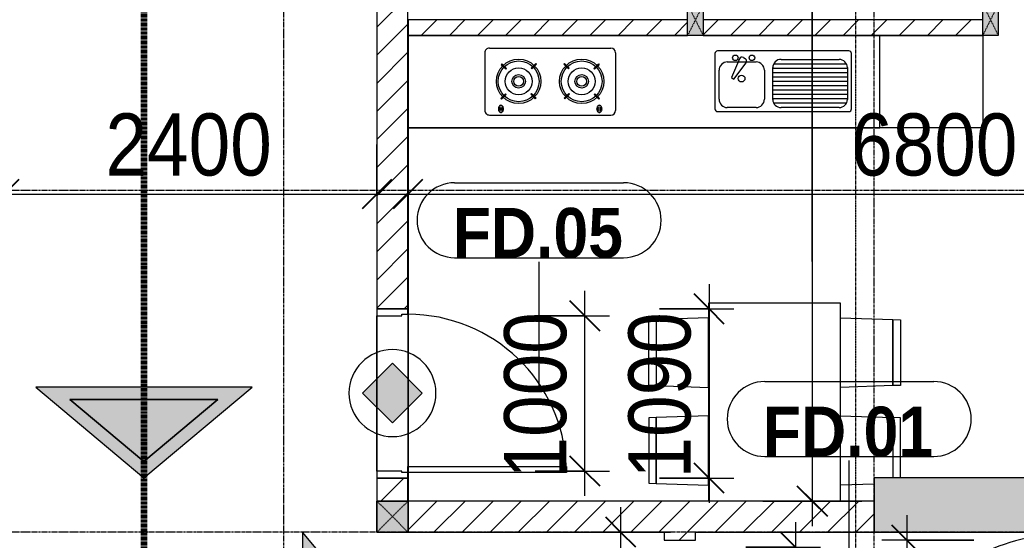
# Model space of a CAD drawing. Header units: millimetres. Extents: x 962 to 239635, y -15958 to 82755.
# Drawn here: x 178305 to 184718, y 36985 to 40337 of the extents above; entities that cross this region are included whole.
import ezdxf

# ---------------------------------------------------------------- set-up
doc = ezdxf.new("R2010")
doc.units = ezdxf.units.MM
for name, pattern in [('1 NÉT CALL OUT', [6, 3, -3]), ('Dash', [6, 3, -3]), ('Dash Dot 3_16_', [7.9375, 4.7625, -1.5875, 0, -1.5875]), ('Grid Line', [22.225, 12.7, -3.175, 3.175, -3.175])]:
    doc.linetypes.add(name, pattern=pattern)
for name, color, linetype, lineweight in [('0-1', 7, 'Continuous', 5), ('A-ANNO-DIMS', 211, 'Continuous', 9), ('A-ANNO-DIMS-160', 211, 'Continuous', 9), ('A-ANNO-NOTE', 131, 'Continuous', 9), ('A-DETL-3', 90, '1 NÉT CALL OUT', 100), ('A-DETL-GENF-2', 1, 'Continuous', 9), ('A-DETL-THIN-1', 151, 'Continuous', 9), ('A-DOOR-4', 1, 'Continuous', 9), ('A-DOOR-FRAM-1', 1, 'Continuous', 9), ('A-DOOR-IDEN', 31, 'Continuous', 9), ('A-FLOR', 192, 'Continuous', 9), ('A-FLOR-2', 9, 'Continuous', 9), ('A-WALL', 113, 'Continuous', 9), ('A-WALL-1', 253, 'Continuous', 18), ('A-WALL-3', 113, 'Continuous', 18), ('A-WALL-PATT-1', 10, 'Continuous', 9), ('A-WALL-PATT-2', 111, 'Continuous', 9), ('G-ANNO-SYMB-1', 111, 'Dash Dot 3_16_', 18), ('I-FURN', 30, 'Continuous', 9), ('I-FURN-1', 254, 'Continuous', 9), ('S-COLS', 52, 'Continuous', 9), ('S-COLS-1', 52, 'Continuous', 5), ('S-COLS-2', 7, 'Continuous', 18), ('S-COLS-3', 254, 'Continuous', 9), ('S-COLS-4', 253, 'Continuous', 18), ('S-COLS-5', 52, 'Dash', 9), ('S-COLS-6', 52, 'Continuous', 18), ('S-COLS-HDLN', 52, 'Dash', 9), ('S-COLS-HDLN-1', 9, 'Dash', 9), ('S-GRID-1', 1, 'Grid Line', 9)]:
    doc.layers.add(name, color=color, linetype=linetype, lineweight=lineweight)
doc.styles.add('Arial_B_6', font='arialbd_0.ttf', dxfattribs={"width": 0.9, "height": 320})
doc.styles.add('UTM Avo', font='UTM Avo.ttf', dxfattribs={"width": 0.9, "height": 400})
doc.dimstyles.new('1_Dim_chi_tiet_2_5', dxfattribs={"dimscale": 304.8, "dimtxt": 399.720379, "dimasz": 0.629921, "dimexe": 0.524934, "dimexo": 0.0625, "dimgap": 0.052493, "dimtad": 1, "dimdec": 0, "dimrnd": 5, "dimzin": 0, "dimdsep": 46, "dimtxsty": 'UTM Avo', "dimblk1": 'OBLIQUE', "dimblk2": 'OBLIQUE', "dimsah": 1, "dimcen": 0.09, "dimdle": 0.524934, "dimazin": 0, "dimtfac": 1, "dimtdec": 4, "dimtix": 1, "dimtmove": 0, "dimatfit": 3, "dimfxl": 1.049869, "dimfxlon": 1, "dimtvp": 1, "dimtolj": 1, "dimtzin": 0, "dimarcsym": 2})
doc.dimstyles.new('1_Dim_chi_tiet_2_5_1', dxfattribs={"dimscale": 304.8, "dimtxt": 399.720379, "dimasz": 0.629921, "dimexe": 0.524934, "dimexo": 0.0625, "dimgap": 0.052493, "dimtad": 1, "dimdec": 0, "dimrnd": 5, "dimzin": 0, "dimdsep": 46, "dimtxsty": 'UTM Avo', "dimblk1": 'OBLIQUE', "dimblk2": 'OBLIQUE', "dimsah": 1, "dimcen": 0.09, "dimdle": 0.524934, "dimazin": 0, "dimtfac": 1, "dimtdec": 4, "dimtix": 1, "dimtmove": 0, "dimatfit": 3, "dimfxl": 1.049869, "dimfxlon": 1, "dimtvp": 1, "dimtolj": 1, "dimtzin": 0, "dimarcsym": 2})
pattern_1 = [(45, (61750.9, 0), (-90.50967, 90.50967), [])]

# ---------------------------------------------------------------- blocks, each defined once
blk = doc.blocks.new('NCV_TKTC_KET CAU_rvt-1-TKCS_MB TẦNG 2')
at = {"layer": 'S-COLS-1'}
blk.add_hatch(color=256, dxfattribs=at).paths.add_polyline_path([(123352.6, 37036.9), (123352.6, 37386.9), (122052.6, 37386.9), (122052.6, 37036.9), (122209.6, 37036.9)])
at = {"layer": 'S-COLS-2'}
for p, q in [((123352.6, 37386.9), (122052.6, 37386.9)), ((122052.6, 37386.9), (122052.6, 37036.9)), ((122052.6, 37036.9), (123352.6, 37036.9))]:
    blk.add_line(p, q, dxfattribs=at)
blk = doc.blocks.new('G1_SOF - BO TRU - 100x200-746114-TKCS_MB TẦNG 2')
at = {"layer": 'S-COLS'}
blk.add_hatch(color=256, dxfattribs=at).paths.add_polyline_path([(50, -100), (50, 100), (-50, 100), (-50, -100)])
at = {"layer": 'S-COLS-4'}
for p, q in [((-50, 100), (50, 100)), ((-50, -100), (-50, 100)), ((50, 100), (50, -100)), ((50, -100), (-50, -100))]:
    blk.add_line(p, q, dxfattribs=at)
at = {"layer": 'S-COLS-HDLN-1'}
for p, q in [((50, -100), (-50, 100)), ((-50, -100), (50, 100))]:
    blk.add_line(p, q, dxfattribs=at)
blk = doc.blocks.new('HE BEP A1 - HE BEP A 2-V120-TKCS_MB TẦNG 2')
at = {"layer": 'I-FURN'}
for p, q in [((0, 0), (662.4, 0)), ((0, -594.4), (0, 0)), ((662.4, 0), (662.4, -594.4)), ((662.4, 0), (662.4, -594.4)), ((3700, 0), (662.4, 0)), ((844.9, -120.7), (844.9, -476.9)), ((1706.9, -103.2), (862.4, -103.2)), ((1724.4, -476.9), (1724.4, -120.7)), ((2364, -483.2), (2364, -111.2)), ((3175.6, -81.2), (2394, -81.2)), ((2451.6, -118.3), (2484.1, -118.3)), ((2451.6, -122.3), (2451.6, -118.3)), ((2484.1, -122.3), (2451.6, -122.3)), ((2484.1, -118.3), (2484.1, -122.3)), ((3085.5, -118.3), (3085.5, -122.3)), ((3118, -118.3), (3085.5, -118.3)), ((3085.5, -122.3), (3118, -122.3)), ((3118, -122.3), (3118, -118.3)), ((3205.6, -483.2), (3205.6, -111.2)), ((871.5, -386.8), (871.5, -182.3)), ((871.5, -184.9), (1351.6, -184.9)), ((877.9, -156.9), (1345.2, -156.9)), ((924.9, -128.9), (1298.3, -128.9)), ((1351.6, -182.3), (1351.6, -386.8)), ((1405.6, -369.9), (1405.6, -183.2)), ((1459, -129.9), (1644.4, -129.9)), ((1697.8, -183.2), (1697.8, -369.9)), ((2471.8, -183.9), (2467.4, -188.3)), ((2467.4, -188.3), (2496.5, -217.4)), ((2500.9, -213), (2471.8, -183.9)), ((2689.3, -186.7), (2660.2, -215.8)), ((2664.6, -220.2), (2693.7, -191.1)), ((2693.7, -191.1), (2689.3, -186.7)), ((2875.9, -191.1), (2880.3, -186.7)), ((2905, -220.2), (2875.9, -191.1)), ((2880.3, -186.7), (2909.4, -215.8)), ((3068.7, -213), (3097.9, -183.9)), ((3102.3, -188.3), (3073.1, -217.4)), ((3097.9, -183.9), (3102.3, -188.3)), ((871.5, -212.9), (1351.6, -212.9)), ((871.5, -240.9), (1351.6, -240.9)), ((2496.5, -217.4), (2500.9, -213)), ((2660.2, -215.8), (2664.6, -220.2)), ((2909.4, -215.8), (2905, -220.2)), ((3073.1, -217.4), (3068.7, -213)), ((871.5, -268.9), (1351.6, -268.9)), ((871.5, -296.9), (1351.6, -296.9)), ((1602.7, -313.4), (1523.8, -418.4)), ((1618.1, -322.3), (1602.7, -313.4)), ((871.5, -324.9), (1351.6, -324.9)), ((871.5, -352.9), (1351.6, -352.9)), ((871.5, -380.9), (1351.6, -380.9)), ((1566.6, -443.1), (1618.1, -322.3)), ((2470.1, -405.9), (2499.2, -376.7)), ((2503.6, -381.1), (2474.5, -410.3)), ((2499.2, -376.7), (2503.6, -381.1)), ((2663, -383.9), (2667.3, -379.5)), ((2692.1, -413), (2663, -383.9)), ((2667.3, -379.5), (2696.5, -408.6)), ((2902.3, -379.5), (2873.2, -408.6)), ((2877.5, -413), (2906.7, -383.9)), ((2906.7, -383.9), (2902.3, -379.5)), ((3070.4, -376.7), (3066, -381.1)), ((3066, -381.1), (3095.1, -410.3)), ((3099.5, -405.9), (3070.4, -376.7)), ((876.4, -408.9), (1346.8, -408.9)), ((1298.3, -440.1), (924.9, -440.1)), ((1644.4, -423.2), (1459, -423.2)), ((1541.1, -452.3), (1528.6, -445.1)), ((2474.5, -410.3), (2470.1, -405.9)), ((2696.5, -408.6), (2692.1, -413)), ((2873.2, -408.6), (2877.5, -413)), ((3095.1, -410.3), (3099.5, -405.9)), ((862.4, -494.4), (1706.9, -494.4)), ((3175.6, -513.2), (2394, -513.2))]:
    blk.add_line(p, q, dxfattribs=at)
for centre, radius in [((2581.9, -298.5), 142.6), ((2581.9, -298.5), 131.3), ((2987.7, -298.5), 142.6), ((2987.7, -298.5), 131.3), ((2581.9, -298.5), 87.2), ((2581.9, -298.5), 43.6), ((2987.7, -298.5), 87.2), ((2987.7, -298.5), 43.6), ((1552.8, -316.6), 22.2), ((2581.9, -298.5), 30.9), ((2987.7, -298.5), 30.9), ((1485.9, -449.9), 17.8), ((1592.6, -449.9), 17.8)]:
    blk.add_circle(centre, radius, dxfattribs=at)
for centre, radius, start, end in [((862.4, -120.7), 17.5, 90, 180), ((1706.9, -120.7), 17.5, 0, 90), ((2394, -111.2), 30, 90, 180), ((2485.1, -120.7), 33.5, 163.94189, 180), ((2485.1, -120.7), 33.5, 180, 196.05811), ((2476.6, -118.2), 24.7, 145.20397, 163.94189), ((2467.8, -120.3), 11.6, 9.71775, 170.28225), ((2467.8, -120.3), 11.6, 189.9102, 350.0898), ((2471.3, -114.5), 18.1, 120.79762, 145.20397), ((2467.9, -108.8), 11.5, 90, 120.79762), ((2467.9, -108.8), 11.5, 59.20238, 90), ((2464.5, -114.5), 18.1, 34.79603, 59.20238), ((2459.1, -118.2), 24.7, 16.05811, 34.79603), ((2450.6, -120.7), 33.5, 0, 16.05811), ((2450.6, -120.7), 33.5, 343.94189, 0), ((3119, -120.7), 33.5, 163.94189, 180), ((3119, -120.7), 33.5, 180, 196.05811), ((3110.5, -118.2), 24.7, 145.20397, 163.94189), ((3105.2, -114.5), 18.1, 120.79762, 145.20397), ((3101.8, -120.3), 11.6, 9.71775, 170.28225), ((3101.8, -120.3), 11.6, 189.9102, 350.0898), ((3101.8, -108.8), 11.5, 90, 120.79762), ((3101.8, -108.8), 11.5, 59.20238, 90), ((3098.4, -114.5), 18.1, 34.79603, 59.20238), ((3093, -118.2), 24.7, 16.05811, 34.79603), ((3084.5, -120.7), 33.5, 0, 16.05811), ((3084.5, -120.7), 33.5, 343.94189, 0), ((3175.6, -111.2), 30, 360, 90), ((924.9, -182.3), 53.3, 90, 180), ((1298.3, -182.3), 53.3, 0, 90), ((1459, -183.2), 53.3, 90, 180), ((1644.4, -183.2), 53.3, 0, 90), ((2476.6, -123.1), 24.7, 196.05811, 214.79603), ((2471.3, -126.9), 18.1, 214.79603, 239.20238), ((2467.9, -132.6), 11.5, 239.20238, 270), ((2467.9, -132.6), 11.5, 270, 300.79762), ((2464.5, -126.9), 18.1, 300.79762, 325.20397), ((2459.1, -123.1), 24.7, 325.20397, 343.94189), ((3110.5, -123.1), 24.7, 196.05811, 214.79603), ((3105.2, -126.9), 18.1, 214.79603, 239.20238), ((3101.8, -132.6), 11.5, 239.20238, 270), ((3101.8, -132.6), 11.5, 270, 300.79762), ((3098.4, -126.9), 18.1, 300.79762, 325.20397), ((3093, -123.1), 24.7, 325.20397, 343.94189), ((1459, -369.9), 53.3, 180, 270), ((1644.4, -369.9), 53.3, 270, 0), ((924.9, -386.8), 53.3, 180, 270), ((1298.3, -386.8), 53.3, 270, 0), ((1537.5, -429.7), 17.8, 140.53825, 240.0479), ((1549.9, -436.9), 17.8, 240.0479, 339.46209), ((862.4, -476.9), 17.5, 180, 270), ((1706.9, -476.9), 17.5, 270, 0), ((2394, -483.2), 30, 180, 270), ((3175.6, -483.2), 30, 270, 0)]:
    blk.add_arc(centre, radius, start, end, dxfattribs=at)
at = {"layer": 'I-FURN-1'}
for p, q in [((0, 0), (3700, 0)), ((0, -594.4), (0, 0))]:
    blk.add_line(p, q, dxfattribs=at)
blk = doc.blocks.new('RES_BAN AN 1 - RES_BAN AN 1-V122-TKCS_MB TẦNG 2')
at = {"layer": 'I-FURN-1'}
for p, q in [((-425, 0), (-425, -1275)), ((425, -1275), (425, 0)), ((-640, -109.5), (-425, -102.3)), ((-425, -102.3), (-425, -549.7)), ((425, -102.3), (425, -549.7)), ((761.9, -113.5), (425, -102.3)), ((761.9, -538.5), (761.9, -113.5)), ((761.9, -113.5), (761.9, -538.5)), ((809.6, -115.1), (761.9, -113.5)), ((809.6, -536.9), (809.6, -115.1)), ((-809.6, -150), (-809.6, -536.9)), ((-761.9, -538.5), (-761.9, -150)), ((-761.9, -538.5), (-761.9, -150)), ((-809.6, -536.9), (-761.9, -538.5)), ((-425, -549.7), (-761.9, -538.5)), ((425, -549.7), (761.9, -538.5)), ((761.9, -538.5), (809.6, -536.9)), ((-809.6, -745.3), (-761.9, -743.8)), ((-809.6, -1167.2), (-809.6, -745.3)), ((-761.9, -743.8), (-425, -732.5)), ((-761.9, -1168.8), (-761.9, -743.8)), ((-761.9, -743.8), (-761.9, -1168.8)), ((-425, -732.5), (-425, -1180)), ((425, -732.5), (425, -1180)), ((761.9, -743.8), (425, -732.5)), ((761.9, -743.8), (809.6, -745.3)), ((761.9, -1168.8), (761.9, -743.8)), ((761.9, -1168.8), (761.9, -743.8)), ((809.6, -745.3), (809.6, -1167.2)), ((-761.9, -1168.8), (-809.6, -1167.2)), ((-425, -1180), (-761.9, -1168.8)), ((425, -1180), (761.9, -1168.8)), ((809.6, -1167.2), (761.9, -1168.8)), ((-425, -1275), (425, -1275))]:
    blk.add_line(p, q, dxfattribs=at)
blk = doc.blocks.new('NCV_TKTC_TANG 2_rvt-1-TKCS_MB TẦNG 2')
at = {"layer": 'A-WALL-PATT-1'}
h = blk.add_hatch(dxfattribs=at)
h.set_pattern_fill('FP_1', color=256, style=0, pattern_type=2)
h.set_pattern_definition([(45, (0, 0), (-90.50967, 90.50967), [])])
h.paths.add_polyline_path([(119052.6, 40236.9), (120852.6, 40236.9), (120852.6, 40336.9), (119052.6, 40336.9), (119052.6, 40283.5)])
h.paths.add_polyline_path([(120952.6, 40236.9), (122752.6, 40236.9), (122752.6, 40336.9), (120952.6, 40336.9)])
at = {"layer": 'A-FLOR-2'}
for p, q in [((120852.6, 40236.9), (119052.6, 40236.9)), ((119052.6, 40236.9), (119052.6, 39642.6)), ((120952.6, 40236.9), (120852.6, 40236.9)), ((122752.5, 40236.9), (120952.6, 40236.9)), ((122852.6, 40236.9), (122752.6, 40236.9)), ((119052.6, 39642.6), (119052.6, 37236.9)), ((119052.6, 37387.8), (119052.6, 38477.8)), ((118852.6, 38430.3), (118852.6, 37430.3))]:
    blk.add_line(p, q, dxfattribs=at)
at = {"layer": 'A-WALL-1'}
for p, q in [((120852.6, 40336.9), (119052.6, 40336.9)), ((119052.6, 40336.9), (119052.6, 40236.9)), ((122752.6, 40336.9), (120952.6, 40336.9)), ((119052.6, 40236.9), (120852.6, 40236.9)), ((120952.6, 40236.9), (122752.6, 40236.9))]:
    blk.add_line(p, q, dxfattribs=at)
at = {"layer": 'I-FURN-1', "rotation": 180}
for name, p in [('HE BEP A1 - HE BEP A 2-V120-TKCS_MB TẦNG 2', (122752.5, 39642.6)), ('RES_BAN AN 1 - RES_BAN AN 1-V122-TKCS_MB TẦNG 2', (121412.6, 37236.9))]:
    blk.add_blockref(name, p, dxfattribs=at)
at = {"layer": 'S-COLS-3', "rotation": 180}
for p in [(120902.6, 40336.9), (122802.6, 40336.9)]:
    blk.add_blockref('G1_SOF - BO TRU - 100x200-746114-TKCS_MB TẦNG 2', p, dxfattribs=at)
blk = doc.blocks.new('G1_SOF - BO TRU - 200x200-3052401-TKCS_MB TẦNG 2')
at = {"layer": 'S-COLS-HDLN'}
for p, q in [((-100, -100), (100, 100)), ((100, -100), (-100, 100))]:
    blk.add_line(p, q, dxfattribs=at)
blk = doc.blocks.new('FD_05 - FD_05-1000x2200mm-835434-TKCS_MB TẦNG 2')
at = {"layer": 'A-DETL-GENF-2'}
for p, q in [((470, 100), (470, 1120)), ((470, 1120), (510, 1120)), ((510, 1120), (510, 100)), ((510, 100), (470, 100))]:
    blk.add_line(p, q, dxfattribs=at)
blk.add_arc((510, 100), 1020, 92.24747, 180, dxfattribs=at)
at = {"layer": 'A-DOOR-FRAM-1'}
for p, q in [((-510, 100), (-545, 100)), ((-545, 100), (-545, -100)), ((-510, 60), (-510, 100)), ((545, 100), (510, 100)), ((510, 100), (510, 60)), ((545, -100), (545, 100)), ((-500, 60), (-510, 60)), ((-500, -100), (-500, 60)), ((510, 60), (500, 60)), ((500, 60), (500, -100)), ((-545, -100), (-500, -100)), ((500, -100), (545, -100))]:
    blk.add_line(p, q, dxfattribs=at)
blk = doc.blocks.new('DIMBLOCK27-TKCS_MB TẦNG 2')
at = {"layer": 'A-ANNO-DIMS-160'}
for p, q in [((182172.4, 37196.9), (182172.4, 35227.3)), ((182492.4, 37036.9), (182012.4, 37036.9)), ((182172.4, 37036.9), (182492.4, 37036.9)), ((182492.4, 35387.3), (182012.4, 35387.3)), ((182172.4, 35387.3), (182492.4, 35387.3))]:
    blk.add_line(p, q, dxfattribs=at)
at = {"layer": 'A-ANNO-DIMS-160', "lineweight": 25}
for p, q in [((182172.4, 37036.9), (182076.4, 37132.9)), ((182172.4, 37036.9), (182268.4, 36940.9)), ((182172.4, 35387.3), (182076.4, 35483.3)), ((182172.4, 35387.3), (182268.4, 35291.3))]:
    blk.add_line(p, q, dxfattribs=at)
at = {"layer": 'A-ANNO-DIMS-160', "color": 0, "insert": (181652.8, 35664.4), "char_height": 400, "width": 1314.636, "attachment_point": 1, "rotation": 90, "line_spacing_factor": 1.110334, "style": 'UTM Avo'}
blk.add_mtext('1650', dxfattribs=at)
blk = doc.blocks.new('_Oblique')
at = {"color": 0, "linetype": 'ByBlock', "lineweight": -2}
blk.add_line((-0.5, -0.5), (0.5, 0.5), dxfattribs=at)
blk = doc.blocks.new('DIMBLOCK56-TKCS_MB TẦNG 2')
at = {"layer": 'A-ANNO-DIMS-160'}
for p, q in [((183407.3, 37075.2), (183404.9, 45395.2)), ((183725, 45235.3), (183245, 45235.1)), ((183405, 45235.2), (183725, 45235.3)), ((183087.3, 37235.1), (183567.3, 37235.2)), ((183407.3, 37235.2), (183087.3, 37235.1))]:
    blk.add_line(p, q, dxfattribs=at)
at = {"layer": 'A-ANNO-DIMS-160', "lineweight": 25}
for p, q in [((183405, 45235.2), (183309, 45331.2)), ((183405, 45235.2), (183501, 45139.2)), ((183407.3, 37235.2), (183311.3, 37331.2)), ((183407.3, 37235.2), (183503.3, 37139.2))]:
    blk.add_line(p, q, dxfattribs=at)
at = {"layer": 'A-ANNO-DIMS-160', "color": 0, "insert": (182886.5, 40687.4), "char_height": 400, "width": 1314.636, "attachment_point": 1, "rotation": 90, "line_spacing_factor": 1.110334, "style": 'UTM Avo'}
blk.add_mtext('8000', dxfattribs=at)
blk = doc.blocks.new('HDNDCT_GHI CHÚ CỬA CHỐNG CHÁY EI30 - HDNDCT_GHI CHÚ CỬA CHỐNG CHÁY EI30-2461928-TKCS_MB TẦNG 2')
at = {"layer": 'A-ANNO-NOTE'}
blk.add_hatch(color=256, dxfattribs=at).paths.add_polyline_path([(-1.2, 0), (0, 1.2), (1.2, 0), (0, -1.2)])
for p, q in [((0, 1.2), (-1.2, 0)), ((1.2, 0), (0, 1.2)), ((-1.2, 0), (0, -1.2)), ((0, -1.2), (1.2, 0))]:
    blk.add_line(p, q, dxfattribs=at)
for start, end in [(360, 180), (180, 360)]:
    blk.add_arc((0, 0), 1.75, start, end, dxfattribs=at)
blk = doc.blocks.new('HDNDCT_MŨI TÊN THOÁT HIỂM - HDNDCT_MŨI TÊN THOÁT HIỂM-1614704-TKCS_MB TẦNG 2')
at = {"layer": 'A-ANNO-NOTE'}
h = blk.add_hatch(color=256, dxfattribs=at)
h.paths.add_polyline_path([(-3.153, 0), (0.5, 4.353), (0.5, -4.353)])
h.paths.add_polyline_path([(-2.5, 0), (0, -2.979), (0, 2.979)])
blk.add_hatch(color=256, dxfattribs=at).paths.add_polyline_path([(0, 2.979), (0, -2.979), (-2.5, 0)])
for p, q in [((0.5, 4.353), (-3.153, 0)), ((0.5, -4.353), (0.5, 4.353)), ((-2.5, 0), (0, 2.979)), ((0, 2.979), (-2.5, 0)), ((0, 2.979), (0, -2.979)), ((0, -2.979), (0, 2.979)), ((-3.153, 0), (0.5, -4.353)), ((0, -2.979), (-2.5, 0)), ((-2.5, 0), (0, -2.979))]:
    blk.add_line(p, q, dxfattribs=at)
blk = doc.blocks.new('HDNDCT_MŨI TÊN THOÁT HIỂM - HDNDCT_MŨI TÊN THOÁT HIỂM-2437747-TKCS_MB TẦNG 2')
at = {"layer": 'A-ANNO-NOTE'}
h = blk.add_hatch(color=256, dxfattribs=at)
h.paths.add_polyline_path([(-3.153, 0), (0.5, 4.353), (0.5, -4.353)])
h.paths.add_polyline_path([(-2.5, 0), (0, -2.979), (0, 2.979)])
blk.add_hatch(color=256, dxfattribs=at).paths.add_polyline_path([(0, -2.979), (-2.5, 0), (0, 2.979)])
for p, q in [((0.5, 4.353), (-3.153, 0)), ((0.5, -4.353), (0.5, 4.353)), ((-2.5, 0), (0, 2.979)), ((0, 2.979), (-2.5, 0)), ((0, 2.979), (0, -2.979)), ((0, -2.979), (0, 2.979)), ((-3.153, 0), (0.5, -4.353)), ((0, -2.979), (-2.5, 0)), ((-2.5, 0), (0, -2.979))]:
    blk.add_line(p, q, dxfattribs=at)
blk = doc.blocks.new('DIMBLOCK112-TKCS_MB TẦNG 2')
at = {"layer": 'A-ANNO-DIMS-160'}
for p, q in [((184014.2, 37145.3), (184014.2, 35535.3)), ((184445.3, 36985.3), (183854.2, 36985.3)), ((184014.2, 36985.3), (184445.3, 36985.3)), ((184445.3, 35695.3), (183854.2, 35695.3)), ((184014.2, 35695.3), (184445.3, 35695.3))]:
    blk.add_line(p, q, dxfattribs=at)
at = {"layer": 'A-ANNO-DIMS-160', "lineweight": 25}
for p, q in [((184014.2, 36985.3), (183918.2, 37081.3)), ((184014.2, 36985.3), (184110.2, 36889.3)), ((184014.2, 35695.3), (183918.2, 35791.3)), ((184014.2, 35695.3), (184110.2, 35599.3))]:
    blk.add_line(p, q, dxfattribs=at)
at = {"layer": 'A-ANNO-DIMS-160', "color": 0, "insert": (183494.6, 35792.5), "char_height": 400, "width": 1314.636, "attachment_point": 1, "rotation": 90, "line_spacing_factor": 1.110334, "style": 'UTM Avo'}
blk.add_mtext('1290', dxfattribs=at)
blk = doc.blocks.new('DIMBLOCK163-TKCS_MB TẦNG 2')
at = {"layer": 'A-ANNO-DIMS-160'}
for p, q in [((183298.2, 37100.3), (183298.2, 35580.3)), ((182978.2, 36940.3), (183458.2, 36940.3)), ((183298.2, 36940.3), (182978.2, 36940.3)), ((182978.2, 35740.3), (183458.2, 35740.3)), ((183298.2, 35740.3), (182978.2, 35740.3))]:
    blk.add_line(p, q, dxfattribs=at)
at = {"layer": 'A-ANNO-DIMS-160', "lineweight": 25}
for p, q in [((183298.2, 36940.3), (183202.2, 37036.3)), ((183298.2, 36940.3), (183394.2, 36844.3)), ((183298.2, 35740.3), (183202.2, 35836.3)), ((183298.2, 35740.3), (183394.2, 35644.3))]:
    blk.add_line(p, q, dxfattribs=at)
at = {"layer": 'A-ANNO-DIMS-160', "color": 0, "insert": (182778.6, 35792.5), "char_height": 400, "width": 1314.636, "attachment_point": 1, "rotation": 90, "line_spacing_factor": 1.110334, "style": 'UTM Avo'}
blk.add_mtext('1200', dxfattribs=at)
blk = doc.blocks.new('STN_Door Tag - STN_Door Tag-1788670-TKCS_MB TẦNG 2')
at = {"layer": 'A-DOOR-IDEN'}
for p, q in [((-3.37, 1.495), (3.431, 1.495)), ((-3.37, -1.524), (3.431, -1.524))]:
    blk.add_line(p, q, dxfattribs=at)
for centre, start, end in [((-3.37, -0.015), 90, 270), ((3.431, -0.015), 270, 90)]:
    blk.add_arc(centre, 1.509, start, end, dxfattribs=at)
blk = doc.blocks.new('DIMBLOCK202-TKCS_MB TẦNG 2')
at = {"layer": 'A-ANNO-DIMS-160'}
for p, q in [((182741.7, 38635.3), (182741.7, 37225.3)), ((182421.7, 38475.3), (182901.7, 38475.3)), ((182741.7, 38475.3), (182421.7, 38475.3)), ((182421.7, 37385.3), (182901.7, 37385.3)), ((182741.7, 37385.3), (182421.7, 37385.3))]:
    blk.add_line(p, q, dxfattribs=at)
at = {"layer": 'A-ANNO-DIMS-160', "lineweight": 25}
for p, q in [((182741.7, 38475.3), (182645.7, 38571.3)), ((182741.7, 38475.3), (182837.7, 38379.3)), ((182741.7, 37385.3), (182645.7, 37481.3)), ((182741.7, 37385.3), (182837.7, 37289.3))]:
    blk.add_line(p, q, dxfattribs=at)
at = {"layer": 'A-ANNO-DIMS-160', "color": 0, "insert": (182222.1, 37382.5), "char_height": 400, "width": 1314.636, "attachment_point": 1, "rotation": 90, "line_spacing_factor": 1.110334, "style": 'UTM Avo'}
blk.add_mtext('1090', dxfattribs=at)
blk = doc.blocks.new('DIMBLOCK203-TKCS_MB TẦNG 2')
at = {"layer": 'A-ANNO-DIMS-160'}
for p, q in [((181941.7, 37270.3), (181941.7, 38590.3)), ((181621.7, 38430.3), (182101.7, 38430.3)), ((181941.7, 38430.3), (181621.7, 38430.3)), ((181621.7, 37430.3), (182101.7, 37430.3)), ((181941.7, 37430.3), (181621.7, 37430.3))]:
    blk.add_line(p, q, dxfattribs=at)
at = {"layer": 'A-ANNO-DIMS-160', "lineweight": 25}
for p, q in [((181941.7, 38430.3), (181845.7, 38526.3)), ((181941.7, 38430.3), (182037.7, 38334.3)), ((181941.7, 37430.3), (181845.7, 37526.3)), ((181941.7, 37430.3), (182037.7, 37334.3))]:
    blk.add_line(p, q, dxfattribs=at)
at = {"layer": 'A-ANNO-DIMS-160', "color": 0, "insert": (181422.1, 37382.5), "char_height": 400, "width": 1314.636, "attachment_point": 1, "rotation": 90, "line_spacing_factor": 1.110334, "style": 'UTM Avo'}
blk.add_mtext('1000', dxfattribs=at)
blk = doc.blocks.new('DIMBLOCK240-TKCS_MB TẦNG 2')
at = {"layer": 'A-ANNO-DIMS-160'}
for p, q in [((178203.5, 39534.8), (178203.5, 39054.8)), ((178203.5, 39214.8), (178203.5, 39534.8)), ((180603.4, 39534.8), (180603.4, 39054.8)), ((180603.4, 39214.8), (180603.4, 39534.8)), ((178043.5, 39214.8), (180763.4, 39214.8))]:
    blk.add_line(p, q, dxfattribs=at)
at = {"layer": 'A-ANNO-DIMS-160', "lineweight": 25}
for p, q in [((178203.5, 39214.8), (178299.5, 39310.8)), ((180603.4, 39214.8), (180699.4, 39310.8)), ((178203.5, 39214.8), (178107.5, 39118.8)), ((180603.4, 39214.8), (180507.4, 39118.8))]:
    blk.add_line(p, q, dxfattribs=at)
at = {"layer": 'A-ANNO-DIMS-160', "color": 0, "insert": (178855.7, 39734.4), "char_height": 400, "width": 1314.636, "attachment_point": 1, "line_spacing_factor": 1.110334, "style": 'UTM Avo'}
blk.add_mtext('2400', dxfattribs=at)
blk = doc.blocks.new('DIMBLOCK297-TKCS_MB TẦNG 2')
at = {"layer": 'A-ANNO-DIMS-160'}
for p, q in [((183405.6, 45396.9), (183405.6, 37076.9)), ((183725.6, 45236.9), (183245.6, 45236.9)), ((183405.6, 45236.9), (183725.6, 45236.9)), ((183725.6, 37236.9), (183245.6, 37236.9)), ((183405.6, 37236.9), (183725.6, 37236.9))]:
    blk.add_line(p, q, dxfattribs=at)
at = {"layer": 'A-ANNO-DIMS-160', "lineweight": 25}
for p, q in [((183405.6, 45236.9), (183309.6, 45332.9)), ((183405.6, 45236.9), (183501.6, 45140.9)), ((183405.6, 37236.9), (183309.6, 37332.9)), ((183405.6, 37236.9), (183501.6, 37140.9))]:
    blk.add_line(p, q, dxfattribs=at)
at = {"layer": 'A-ANNO-DIMS-160', "color": 0, "insert": (182886, 40689.2), "char_height": 400, "width": 1314.636, "attachment_point": 1, "rotation": 90, "line_spacing_factor": 1.110334, "style": 'UTM Avo'}
blk.add_mtext('8000', dxfattribs=at)
blk = doc.blocks.new('DIMBLOCK298-TKCS_MB TẦNG 2')
at = {"layer": 'A-ANNO-DIMS-160'}
for p, q in [((180803.4, 39534.8), (180803.4, 39054.8)), ((180803.4, 39214.8), (180803.4, 39534.8)), ((187603.5, 39534.8), (187603.5, 39054.8)), ((187603.5, 39214.8), (187603.5, 39534.8)), ((180643.4, 39214.8), (187763.5, 39214.8))]:
    blk.add_line(p, q, dxfattribs=at)
at = {"layer": 'A-ANNO-DIMS-160', "lineweight": 25}
for p, q in [((180803.4, 39214.8), (180899.4, 39310.8)), ((187603.5, 39214.8), (187699.5, 39310.8)), ((180803.4, 39214.8), (180707.4, 39118.8)), ((187603.5, 39214.8), (187507.5, 39118.8))]:
    blk.add_line(p, q, dxfattribs=at)
at = {"layer": 'A-ANNO-DIMS-160', "color": 0, "insert": (183655.7, 39734.4), "char_height": 400, "width": 1314.636, "attachment_point": 1, "line_spacing_factor": 1.110334, "style": 'UTM Avo'}
blk.add_mtext('6800', dxfattribs=at)

msp = doc.modelspace()

# ---------------------------------------------------------------- hatches: boundary and pattern name
at = {"layer": 'A-WALL-PATT-2'}
h = msp.add_hatch(dxfattribs=at)
h.set_pattern_fill('FP_1', color=256, style=0, pattern_type=2)
h.set_pattern_definition(pattern_1)
h.paths.add_polyline_path([(180736.3, 37236.9), (180803.4, 37236.9), (180803.4, 37385.3), (180603.4, 37385.3), (180603.4, 37236.9)])
h.paths.add_polyline_path([(180603.4, 38475.3), (180803.4, 38475.3), (180803.4, 41286.9), (180603.4, 41286.9), (180603.4, 40548)])
h = msp.add_hatch(dxfattribs=at)
h.set_pattern_fill('FP_1', color=256, style=0, pattern_type=2)
h.set_pattern_definition(pattern_1)
h.paths.add_polyline_path([(182653.5, 37036.9), (183803.5, 37036.9), (183803.5, 37236.9), (180803.5, 37236.9), (180803.5, 37036.9), (182453.5, 37036.9)])
h = msp.add_hatch(dxfattribs=at)
h.set_pattern_fill('FP_1', color=256, style=0, pattern_type=2)
h.set_pattern_definition(pattern_1)
h.paths.add_polyline_path([(182453.5, 35387.3), (182653.5, 35387.3), (182653.5, 35695.3), (182453.5, 35695.3)])
h.paths.add_polyline_path([(182453.5, 36985.3), (182653.5, 36985.3), (182653.5, 37036.9), (182453.5, 37036.9)])
at = {"layer": 'S-COLS-1'}
msp.add_hatch(color=256, dxfattribs=at).paths.add_polyline_path([(180603.5, 37036.9), (180803.5, 37036.9), (180803.5, 37236.9), (180603.5, 37236.9)])

# ---------------------------------------------------------------- linework, layer by layer
at = {"layer": 'A-DETL-3'}
msp.add_line((179103.5, 52256.9), (179103.5, 36340.3), dxfattribs=at)
at = {"layer": 'A-DETL-THIN-1'}
msp.add_arc((185123.5, 35536), 1501, 90, 182.03962, dxfattribs=at)
at = {"layer": 'A-DOOR-IDEN'}
for p, q in [((181647.6, 37981.7), (181647.6, 38778.5)), ((183644, 36899.9), (183644, 37497.6))]:
    msp.add_line(p, q, dxfattribs=at)
at = {"layer": 'A-FLOR'}
msp.add_line((180603.4, 37037.4), (180603.4, 37236.9), dxfattribs=at)
at = {"layer": 'A-WALL'}
for p, q in [((180603.4, 37430.3), (180603.4, 38430.3)), ((180803.4, 38440.3), (180803.4, 37420.3)), ((180603.4, 37236.9), (180803.4, 37236.9)), ((180803.5, 37236.9), (180803.5, 37036.9))]:
    msp.add_line(p, q, dxfattribs=at)
at = {"layer": 'A-WALL-3'}
for p, q in [((180803.4, 38475.3), (180803.4, 42136.9)), ((180603.4, 41286.9), (180603.4, 38475.3)), ((180603.4, 38475.3), (180803.4, 38475.3)), ((180603.4, 37385.3), (180603.4, 37236.9)), ((180803.4, 37385.3), (180603.4, 37385.3)), ((180803.4, 37236.9), (180803.4, 37385.3)), ((183803.5, 37236.9), (180803.5, 37236.9)), ((183803.5, 37036.9), (183803.5, 37236.9)), ((180803.5, 37036.9), (182453.5, 37036.9)), ((182453.5, 37036.9), (182453.5, 36985.3)), ((182653.5, 37036.9), (183803.5, 37036.9)), ((182653.5, 36985.3), (182653.5, 37036.9)), ((182453.5, 36985.3), (182653.5, 36985.3))]:
    msp.add_line(p, q, dxfattribs=at)
at = {"layer": 'G-ANNO-SYMB-1'}
msp.add_line((183683.5, 82373.8), (183683.5, 13547.9), dxfattribs=at)
at = {"layer": 'S-COLS'}
for p, q in [((180803.5, 37236.9), (180603.5, 37236.9)), ((180803.5, 37036.9), (180803.5, 37236.9))]:
    msp.add_line(p, q, dxfattribs=at)
at = {"layer": 'S-COLS-6'}
for p, q in [((180603.5, 37236.9), (180603.5, 37036.9)), ((180603.5, 37036.9), (180803.5, 37036.9))]:
    msp.add_line(p, q, dxfattribs=at)
at = {"layer": 'S-GRID-1'}
for p, q in [((180003.5, 19351.6), (180003.5, 76542.3)), ((183803.5, 19351.6), (183803.5, 76542.3)), ((189415.6, 39236.9), (96253.4, 39236.9)), ((189415.6, 37036.9), (96253.4, 37036.9))]:
    msp.add_line(p, q, dxfattribs=at)

# ---------------------------------------------------------------- block references
at = {"layer": '0-1'}
for name in ['NCV_TKTC_KET CAU_rvt-1-TKCS_MB TẦNG 2', 'NCV_TKTC_TANG 2_rvt-1-TKCS_MB TẦNG 2']:
    msp.add_blockref(name, (61750.9, 0), dxfattribs=at)
at = {"layer": 'A-ANNO-NOTE', "xscale": 160, "yscale": 160, "zscale": 160}
msp.add_blockref('HDNDCT_GHI CHÚ CỬA CHỐNG CHÁY EI30 - HDNDCT_GHI CHÚ CỬA CHỐNG CHÁY EI30-2461928-TKCS_MB TẦNG 2', (180703.4, 37932.4), dxfattribs=at)
for name, p, rotation in [('HDNDCT_MŨI TÊN THOÁT HIỂM - HDNDCT_MŨI TÊN THOÁT HIỂM-2437747-TKCS_MB TẦNG 2', (179103.5, 37891.4), 90.00000000000014), ('HDNDCT_MŨI TÊN THOÁT HIỂM - HDNDCT_MŨI TÊN THOÁT HIỂM-1614704-TKCS_MB TẦNG 2', (180203.5, 36340.3), 180)]:
    msp.add_blockref(name, p, dxfattribs=dict(at, rotation=rotation))
at = {"layer": 'A-DOOR-4', "rotation": 270.0000000000001}
msp.add_blockref('FD_05 - FD_05-1000x2200mm-835434-TKCS_MB TẦNG 2', (180703.4, 37930.3), dxfattribs=at)
at = {"layer": 'A-DOOR-IDEN', "xscale": 159.9999999999999, "yscale": 159.9999999999999, "zscale": 159.9999999999999}
for p in [(181642.7, 39048.8), (183639.2, 37767.9)]:
    msp.add_blockref('STN_Door Tag - STN_Door Tag-1788670-TKCS_MB TẦNG 2', p, dxfattribs=at)
at = {"layer": 'S-COLS-5', "rotation": 180}
msp.add_blockref('G1_SOF - BO TRU - 200x200-3052401-TKCS_MB TẦNG 2', (180703.5, 37136.9), dxfattribs=at)

# ---------------------------------------------------------------- texts
at = {"layer": 'A-DOOR-IDEN', "char_height": 320, "width": 1124.64, "attachment_point": 5, "line_spacing_factor": 0.936439, "style": 'Arial_B_6'}
for s, insert in [('\\pt7.2,14.4,21.6,28.8,36,43.2,50.4,57.6,64.8,72,79.2,86.4,93.6,100.8,108,115.2,122.4,129.6,136.8,144,151.2,158.4,165.6,172.8,180,187.2,194.4,201.6,208.8,216,223.2,230.4;FD.05', (181639.5, 38963.4)), ('\\pt7.2,14.4,21.6,28.8,36,43.2,50.4,57.6,64.8,72,79.2,86.4,93.6,100.8,108,115.2,122.4,129.6,136.8,144,151.2,158.4,165.6,172.8,180,187.2,194.4,201.6,208.8,216,223.2,230.4;FD.01', (183635.9, 37682.6))]:
    msp.add_mtext(s, dxfattribs=dict(at, insert=insert))

# ---------------------------------------------------------------- dimensions: what is measured, and where the dimension line sits
at = {"layer": 'A-ANNO-DIMS'}
for base, p1, p2, angle, dimstyle, override, picture, middle in [((183405.6, 37236.9), (183725.6, 45236.9), (183725.6, 37236.9), 90, '1_Dim_chi_tiet_2_5_1', {"dimpost": '<>', "dimfxl": 8000}, 'DIMBLOCK297-TKCS_MB TẦNG 2', (183182.6, 41236.9)), ((183405, 45235.2), (183087.3, 37235.1), (183725, 45235.3), 270.01652, '1_Dim_chi_tiet_2_5', {"dimpost": '<>', "dimfxl": 8025.558818}, 'DIMBLOCK56-TKCS_MB TẦNG 2', (183629.1, 41235.3)), ((181941.7, 38430.3), (181621.7, 37430.3), (181621.7, 38430.3), 90, '1_Dim_chi_tiet_2_5', {"dimpost": '<>', "dimfxl": 1000}, 'DIMBLOCK203-TKCS_MB TẦNG 2', (181718.7, 37930.3)), ((182741.7, 37385.3), (182421.7, 38475.3), (182421.7, 37385.3), 90, '1_Dim_chi_tiet_2_5', {"dimpost": '<>', "dimfxl": 1090}, 'DIMBLOCK202-TKCS_MB TẦNG 2', (182518.7, 37930.3)), ((182172.4, 35387.3), (182492.4, 37036.9), (182492.4, 35387.3), 90, '1_Dim_chi_tiet_2_5', {"dimpost": '<>', "dimfxl": 1649.625653}, 'DIMBLOCK27-TKCS_MB TẦNG 2', (181949.4, 36212.1)), ((184014.2, 35695.3), (184445.3, 36985.3), (184445.3, 35695.3), 90, '1_Dim_chi_tiet_2_5', {"dimpost": '<>', "dimfxl": 1290}, 'DIMBLOCK112-TKCS_MB TẦNG 2', (183791.2, 36340.3)), ((183298.2, 35740.3), (182978.2, 36940.3), (182978.2, 35740.3), 90, '1_Dim_chi_tiet_2_5', {"dimpost": '<>', "dimfxl": 1200}, 'DIMBLOCK163-TKCS_MB TẦNG 2', (183075.2, 36340.3))]:
    dim = msp.add_linear_dim(base=base, p1=p1, p2=p2, angle=angle, dimstyle=dimstyle, override=override, dxfattribs=at)
    dim.commit()
    dim.dimension.update_dxf_attribs({"geometry": picture, "text_midpoint": middle})
for base, p1, p2, dimstyle, override, picture, middle in [((180603.4, 39214.8), (178203.5, 39534.8), (180603.4, 39534.8), '1_Dim_chi_tiet_2_5', {"dimpost": '<>', "dimfxl": 2399.928669}, 'DIMBLOCK240-TKCS_MB TẦNG 2', (179403.4, 39437.8)), ((187603.5, 39214.8), (180803.4, 39534.8), (187603.5, 39534.8), '1_Dim_chi_tiet_2_5_1', {"dimpost": '<>', "dimfxl": 6800.071331}, 'DIMBLOCK298-TKCS_MB TẦNG 2', (184203.4, 39437.8))]:
    dim = msp.add_linear_dim(base=base, p1=p1, p2=p2, dimstyle=dimstyle, override=override, dxfattribs=at)
    dim.commit()
    dim.dimension.update_dxf_attribs({"geometry": picture, "text_midpoint": middle})

doc.saveas('drawing.dxf')
